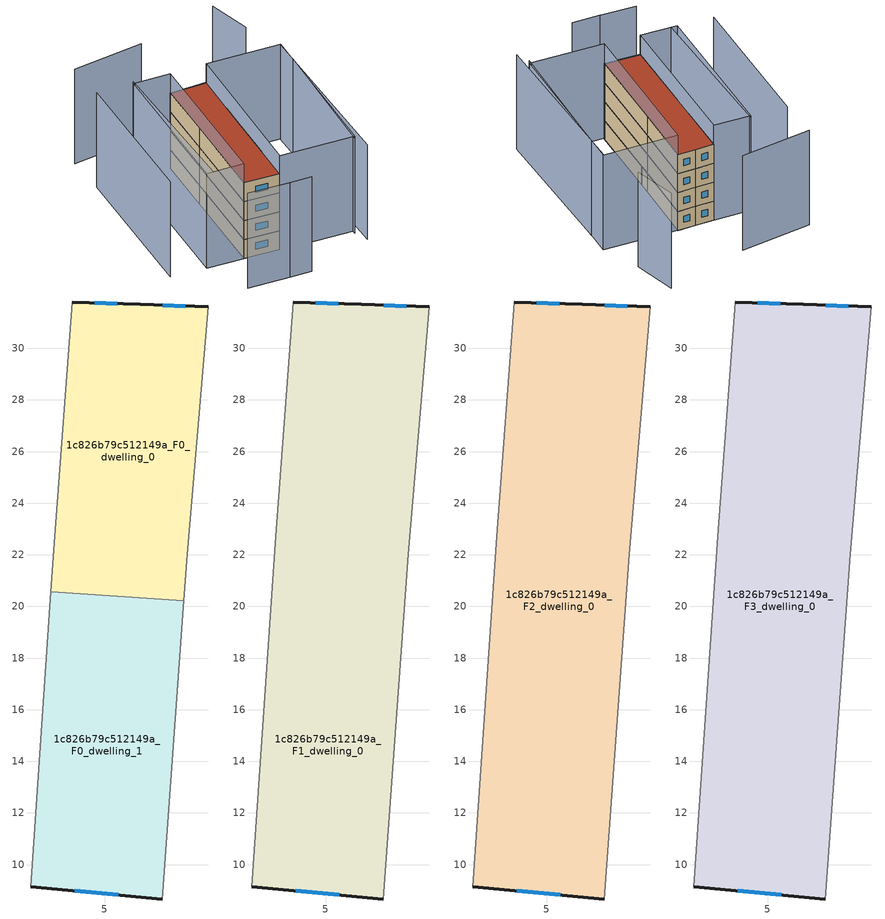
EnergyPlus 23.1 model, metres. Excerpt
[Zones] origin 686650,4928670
1c826b79c512149a_F0_dwelling_0
 floor ground (EU_floor_Construction): 8.07,20.22 8.2,22.02 9.01,31.6 6.38,31.7 3.74,31.79 3.07,22.71 2.93,20.57 z0
 wall outside (EU_wall_Construction): 3.74,31.79 6.38,31.7 9.01,31.6 z0:3
 wall adiabatic (EU_wall_Construction): 9.01,31.6 8.2,22.02 8.07,20.22 / 2.93,20.57 3.07,22.71 3.74,31.79 z0:3
 wall to 1c826b79c512149a_F0_dwelling_1 (EU_wall_Construction): 8.07,20.22 2.92,20.57 z0:3
 window (EU_Window_Construction): 4.62,31.76 5.5,31.73 / 7.26,31.67 8.13,31.64 z1:2
1c826b79c512149a_F0_dwelling_1
 floor ground (EU_floor_Construction): 7.23,8.67 8.07,20.22 2.93,20.57 2.15,9.13 z0
 wall outside (EU_wall_Construction): 7.23,8.67 2.15,9.13 z0:3
 wall adiabatic (EU_wall_Construction): 8.07,20.22 7.23,8.67 / 2.15,9.13 2.93,20.57 z0:3
 window (EU_Window_Construction): 5.54,8.82 3.84,8.98 z1:2
1c826b79c512149a_F1_dwelling_0
 floor to 1c826b79c512149a_F0_dwelling_0 (EU_floor_Construction): 8.07,20.22 8.2,22.02 9.01,31.6 6.38,31.7 3.74,31.79 3.07,22.71 2.93,20.56 z3
 floor to 1c826b79c512149a_F0_dwelling_1 (EU_floor_Construction): 7.23,8.67 8.07,20.22 2.93,20.56 2.15,9.13 z3
 wall outside (EU_wall_Construction): 7.23,8.67 2.15,9.13 / 3.74,31.79 6.38,31.7 9.01,31.6 z3:6
 wall adiabatic (EU_wall_Construction): 9.01,31.6 8.2,22.02 7.23,8.67 / 2.15,9.13 3.07,22.71 3.74,31.79 z3:6
 window (EU_Window_Construction): 5.54,8.82 3.84,8.98 / 4.62,31.76 5.5,31.73 / 7.26,31.67 8.13,31.64 z4:5
1c826b79c512149a_F2_dwelling_0
 floor to 1c826b79c512149a_F1_dwelling_0 (EU_floor_Construction): 7.23,8.67 8.2,22.02 9.01,31.6 6.38,31.7 3.74,31.79 3.07,22.71 2.15,9.13 z6
 wall outside (EU_wall_Construction): 7.23,8.67 2.15,9.13 / 3.74,31.79 6.38,31.7 9.01,31.6 z6:9
 wall adiabatic (EU_wall_Construction): 9.01,31.6 8.2,22.02 7.23,8.67 / 2.15,9.13 3.07,22.71 3.74,31.79 z6:9
 window (EU_Window_Construction): 5.54,8.82 3.84,8.98 / 4.62,31.76 5.5,31.73 / 7.26,31.67 8.13,31.64 z7:8
1c826b79c512149a_F3_dwelling_0
 floor to 1c826b79c512149a_F2_dwelling_0 (EU_floor_Construction): 7.23,8.67 8.2,22.02 9.01,31.6 6.38,31.7 3.74,31.79 3.07,22.71 2.15,9.13 z9
 wall outside (EU_wall_Construction): 7.23,8.67 2.15,9.13 / 3.74,31.79 6.38,31.7 9.01,31.6 z9:12
 wall adiabatic (EU_wall_Construction): 9.01,31.6 8.2,22.02 7.23,8.67 / 2.15,9.13 3.07,22.71 3.74,31.79 z9:12
 window (EU_Window_Construction): 5.54,8.82 3.84,8.98 / 4.62,31.76 5.5,31.73 / 7.26,31.67 8.13,31.64 z10:11
 roof outside (EU_roof_Construction): 9.01,31.6 8.2,22.02 7.23,8.67 2.15,9.13 3.07,22.71 3.74,31.79 6.38,31.7 z12
shading: -0.69,3 5.3,2.49 / 4.5,2.56 8.48,2.24 / 17.56,7.16 19.36,27.11 / 18.35,5.15 19.52,30.52 / -1.37,32.56 -2.21,9.59 / -6.72,32.69 -8.26,10.17 / 3.76,39.65 -6.65,38.76 / 17.55,36.39 16.13,42.69 / 3.74,31.79 2.15,9.13 / 2.15,9.13 -3.18,9.51 / -3.18,9.51 -1.59,32.17 / -1.59,32.17 3.74,31.79 / 19.64,30.73 17.88,7.67 / 17.88,7.67 7.17,8.49 / 7.17,8.49 8.93,31.54 / 8.93,31.54 19.64,30.73 z0:15
[Building]
EU S2 Campaign: North Axis=0; Terrain=City; Solar Distribution=FullExterior
[Site:Location]
Bologna: Latitude=44.5; Longitude=11.25; Time Zone=1; Elevation=37
[SizingPeriod:WeatherFileDays]
AnnualSizingPeriod: Begin Month=1; Begin Day of Month=1; End Month=12; End Day of Month=31; Day of Week for Start Day=Monday; Use Weather File Daylight Saving Period=No; Use Weather File Rain and Snow Indicators=No
[MATERIAL]
EU_InternalMass_Material: Roughness=MediumRough; Thickness=0.1; Conductivity=1; Density=1800; Specific Heat=900; Thermal Absorptance=0.9; Solar Absorptance=0.7; Visible Absorptance=0.7
[MATERIAL:NOMASS] Roughness=MediumRough; Thermal Absorptance=0.9; Solar Absorptance=0.7; Visible Absorptance=0.7
Name | Thermal Resistance
EU_wall_NoMass | 0.937881
EU_roof_NoMass | 0.548572
EU_floor_NoMass | 0.71348
[WINDOWMATERIAL:SIMPLEGLAZINGSYSTEM]
EU_Window_SimpleGlazing: UFactor=4.25633; Solar Heat Gain Coefficient=0.85; Visible Transmittance=0.85
[CONSTRUCTION]
EU_wall_Construction: EU_wall_NoMass
EU_roof_Construction: EU_roof_NoMass
EU_floor_Construction: EU_floor_NoMass
EU_InternalMass_Construction: EU_InternalMass_Material
EU_Window_Construction: EU_Window_SimpleGlazing
[ZONE] Type=1; Multiplier=1; Ceiling Height=autocalculate; Floor Area=autocalculate; Part of Total Floor Area=Yes
Name | Volume
1c826b79c512149a_F0_dwelling_0 | 177.245
1c826b79c512149a_F1_dwelling_0 | 354.49
1c826b79c512149a_F2_dwelling_0; 1c826b79c512149a_F3_dwelling_0 | 354.491
1c826b79c512149a_F0_dwelling_1 | 177.252
[INTERNALMASS] Construction=EU_InternalMass_Construction
Name | Zone or ZoneList | Surface Area
1c826b79c512149a_F0_dwelling_0_EU_InternalMass | 1c826b79c512149a_F0_dwelling_0 | 59.0816
1c826b79c512149a_F0_dwelling_1_EU_InternalMass | 1c826b79c512149a_F0_dwelling_1 | 59.0841
1c826b79c512149a_F1_dwelling_0_EU_InternalMass | 1c826b79c512149a_F1_dwelling_0 | 118.163
1c826b79c512149a_F2_dwelling_0_EU_InternalMass | 1c826b79c512149a_F2_dwelling_0 | 118.163
1c826b79c512149a_F3_dwelling_0_EU_InternalMass | 1c826b79c512149a_F3_dwelling_0 | 118.163
[OTHEREQUIPMENT] Fuel Type=Electricity; Design Level Calculation Method=Watts/Area; Power per Zone Floor Area=1; Fraction Latent=0; Fraction Radiant=0; Fraction Lost=0; Carbon Dioxide Generation Rate=0; EndUse Subcategory=EU_Step8_InternalGains
Name | Zone or ZoneList or Space or SpaceList | Schedule
EU_Step8_InternalGain_1c826b79c512149a_F0_dwelling_0_f000 | 1c826b79c512149a_F0_dwelling_0 | EU_Step8_GainSchedule_1c826b79c512149a_F0_dwelling_0_f000
EU_Step8_InternalGain_1c826b79c512149a_F0_dwelling_1_f000 | 1c826b79c512149a_F0_dwelling_1 | EU_Step8_GainSchedule_1c826b79c512149a_F0_dwelling_1_f000
EU_Step8_InternalGain_1c826b79c512149a_F1_dwelling_0_f000 | 1c826b79c512149a_F1_dwelling_0 | EU_Step8_GainSchedule_1c826b79c512149a_F1_dwelling_0_f000
EU_Step8_InternalGain_1c826b79c512149a_F2_dwelling_0_f000 | 1c826b79c512149a_F2_dwelling_0 | EU_Step8_GainSchedule_1c826b79c512149a_F2_dwelling_0_f000
EU_Step8_InternalGain_1c826b79c512149a_F3_dwelling_0_f000 | 1c826b79c512149a_F3_dwelling_0 | EU_Step8_GainSchedule_1c826b79c512149a_F3_dwelling_0_f000
[ZONEVENTILATION:DESIGNFLOWRATE] Schedule=EU_AlwaysOn; Design Flow Rate Calculation Method=AirChanges/Hour; Air Changes per Hour=0.687892; Ventilation Type=Natural; Fan Pressure Rise=0; Fan Total Efficiency=1; Constant Term Coefficient=1; Temperature Term Coefficient=0; Velocity Term Coefficient=0; Velocity Squared Term Coefficient=0; Minimum Indoor Temperature=-100; Maximum Indoor Temperature=100; Delta Temperature=-100; Minimum Outdoor Temperature=-100; Maximum Outdoor Temperature=100; Maximum Wind Speed=40
Name | Zone or ZoneList or Space or SpaceList
EU_ConstantAir_1c826b79c512149a_F0_dwelling_0 | 1c826b79c512149a_F0_dwelling_0
EU_ConstantAir_1c826b79c512149a_F0_dwelling_1 | 1c826b79c512149a_F0_dwelling_1
EU_ConstantAir_1c826b79c512149a_F1_dwelling_0 | 1c826b79c512149a_F1_dwelling_0
EU_ConstantAir_1c826b79c512149a_F2_dwelling_0 | 1c826b79c512149a_F2_dwelling_0
EU_ConstantAir_1c826b79c512149a_F3_dwelling_0 | 1c826b79c512149a_F3_dwelling_0
[HVACTEMPLATE:THERMOSTAT] Constant Heating Setpoint=20; Constant Cooling Setpoint=50
EU_HeatOnly_1c826b79c512149a_F0_dwelling_0; EU_HeatOnly_1c826b79c512149a_F0_dwelling_1; EU_HeatOnly_1c826b79c512149a_F1_dwelling_0; EU_HeatOnly_1c826b79c512149a_F2_dwelling_0; EU_HeatOnly_1c826b79c512149a_F3_dwelling_0
[HVACTEMPLATE:ZONE:IDEALLOADSAIRSYSTEM] System Availability Schedule=EU_AlwaysOn; Maximum Heating Supply Air Temperature=50; Minimum Cooling Supply Air Temperature=13; Maximum Heating Supply Air Humidity Ratio=0.0156; Minimum Cooling Supply Air Humidity Ratio=0.0077; Heating Limit=NoLimit; Cooling Limit=NoLimit; Heating Availability Schedule=EU_AlwaysOn; Cooling Availability Schedule=EU_CoolingOff; Dehumidification Control Type=ConstantSensibleHeatRatio; Cooling Sensible Heat Ratio=0.7; Dehumidification Setpoint=60; Humidification Control Type=None; Humidification Setpoint=30; Outdoor Air Method=None; Outdoor Air Flow Rate per Person=0.00944; Outdoor Air Flow Rate per Zone Floor Area=0; Outdoor Air Flow Rate per Zone=0; Demand Controlled Ventilation Type=None; Outdoor Air Economizer Type=NoEconomizer; Heat Recovery Type=None; Sensible Heat Recovery Effectiveness=0.7; Latent Heat Recovery Effectiveness=0.65
Name | Template Thermostat
1c826b79c512149a_F0_dwelling_0 | EU_HeatOnly_1c826b79c512149a_F0_dwelling_0
1c826b79c512149a_F0_dwelling_1 | EU_HeatOnly_1c826b79c512149a_F0_dwelling_1
1c826b79c512149a_F1_dwelling_0 | EU_HeatOnly_1c826b79c512149a_F1_dwelling_0
1c826b79c512149a_F2_dwelling_0 | EU_HeatOnly_1c826b79c512149a_F2_dwelling_0
1c826b79c512149a_F3_dwelling_0 | EU_HeatOnly_1c826b79c512149a_F3_dwelling_0
[SIZING:ZONE] Zone Cooling Design Supply Air Temperature Input Method=SupplyAirTemperature; Zone Cooling Design Supply Air Temperature=13; Zone Heating Design Supply Air Temperature Input Method=SupplyAirTemperature; Zone Heating Design Supply Air Temperature=50; Zone Cooling Design Supply Air Humidity Ratio=0.008; Zone Heating Design Supply Air Humidity Ratio=0.008; Cooling Design Air Flow Method=DesignDay; Cooling Design Air Flow Rate=0; Cooling Minimum Air Flow per Zone Floor Area=0.000762; Cooling Minimum Air Flow=0; Cooling Minimum Air Flow Fraction=0.2; Heating Design Air Flow Method=DesignDay; Heating Design Air Flow Rate=0; Heating Maximum Air Flow per Zone Floor Area=0.002032; Heating Maximum Air Flow=0.141576; Heating Maximum Air Flow Fraction=0.3; Account for Dedicated Outdoor Air System=No; Dedicated Outdoor Air System Control Strategy=NeutralSupplyAir; Dedicated Outdoor Air Low Setpoint Temperature for Design=autosize; Dedicated Outdoor Air High Setpoint Temperature for Design=autosize; Zone Load Sizing Method=Sensible Load Only No Latent Load; Zone Latent Cooling Design Supply Air Humidity Ratio Input Method=HumidityRatioDifference; Zone Cooling Design Supply Air Humidity Ratio Difference=0.005; Zone Latent Heating Design Supply Air Humidity Ratio Input Method=HumidityRatioDifference; Zone Humidification Design Supply Air Humidity Ratio Difference=0.005
1c826b79c512149a_F0_dwelling_0; 1c826b79c512149a_F0_dwelling_1; 1c826b79c512149a_F1_dwelling_0; 1c826b79c512149a_F2_dwelling_0; 1c826b79c512149a_F3_dwelling_0
[SCHEDULE:CONSTANT]
Name | Hourly Value
EU_AlwaysOn | 1
EU_CoolingOff | 0
[SCHEDULE:FILE] Column Number=1; Rows to Skip at Top=0; Number of Hours of Data=8760; Column Separator=Comma; Interpolate to Timestep=No; Minutes per Item=60; Adjust Schedule for Daylight Savings=Yes
Name | File
EU_Step8_GainSchedule_1c826b79c512149a_F0_dwelling_0_f000 | ../../schedules/1c826b79c512149a/1c826b79c512149a_F0_dwelling_0_f000_gain.csv
EU_Step8_GainSchedule_1c826b79c512149a_F0_dwelling_1_f000 | ../../schedules/1c826b79c512149a/1c826b79c512149a_F0_dwelling_1_f000_gain.csv
EU_Step8_GainSchedule_1c826b79c512149a_F1_dwelling_0_f000 | ../../schedules/1c826b79c512149a/1c826b79c512149a_F1_dwelling_0_f000_gain.csv
EU_Step8_GainSchedule_1c826b79c512149a_F2_dwelling_0_f000 | ../../schedules/1c826b79c512149a/1c826b79c512149a_F2_dwelling_0_f000_gain.csv
EU_Step8_GainSchedule_1c826b79c512149a_F3_dwelling_0_f000 | ../../schedules/1c826b79c512149a/1c826b79c512149a_F3_dwelling_0_f000_gain.csv
